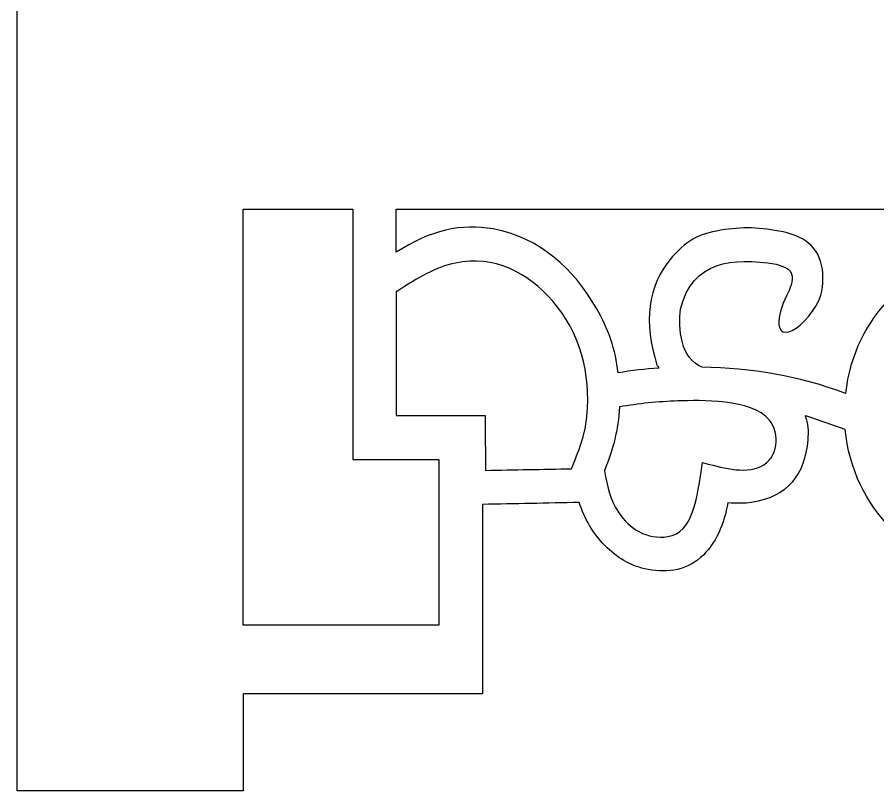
# Model space of a CAD drawing. Header units: centimetres. Extents: x -9 to 7.7, y -13.3 to 13.
# Drawn here: x -8.967 to -5.78, y -13.312 to -10.448 of the extents above; entities that cross this region are included whole.
import ezdxf

# ---------------------------------------------------------------- set-up
doc = ezdxf.new("R2010")
doc.units = ezdxf.units.CM
doc.header["$MEASUREMENT"] = 0
doc.layers.add('layer 1', color=7, linetype='Continuous')

msp = doc.modelspace()

# ---------------------------------------------------------------- linework, layer by layer
at = {"layer": 'layer 1', "color": 177}
msp.add_open_spline([(-1.7908, 13.002), (-4.18298, 13.002), (-6.57516, 13.002), (-8.96734, 13.002), (-8.96734, 13.002), (-8.96734, 5.00681), (-8.96734, -2.98838), (-8.96734, -10.98356), (-8.96734, -10.98356), (-8.96732, -10.98356), (-8.9673, -10.98356), (-8.96728, -10.98356), (-8.96728, -10.98356), (-8.96728, -11.7597), (-8.96728, -12.53583), (-8.96728, -13.31196), (-8.96728, -13.31196), (-8.68819, -13.31196), (-8.4091, -13.31196), (-8.13002, -13.31196), (-8.13002, -13.31196), (-8.13002, -13.19235), (-8.13002, -13.07274), (-8.13002, -12.95313), (-8.13002, -12.95313), (-7.8348, -12.95313), (-7.53959, -12.95313), (-7.24438, -12.95313), (-7.24438, -12.95313), (-7.24438, -12.71941), (-7.24438, -12.48568), (-7.24438, -12.25195), (-7.24438, -12.25195), (-7.12494, -12.24957), (-7.00551, -12.24719), (-6.88608, -12.2448), (-6.88608, -12.2448), (-6.86487, -12.30528), (-6.83708, -12.35773), (-6.79093, -12.40402), (-6.79093, -12.40402), (-6.74575, -12.44934), (-6.69905, -12.47736), (-6.6442, -12.49011), (-6.6442, -12.49011), (-6.57162, -12.50699), (-6.49496, -12.49964), (-6.43668, -12.44881), (-6.43668, -12.44881), (-6.38029, -12.3996), (-6.34775, -12.3208), (-6.33607, -12.24562), (-6.33607, -12.24562), (-6.3027, -12.24899), (-6.27432, -12.24821), (-6.24755, -12.24438), (-6.24755, -12.24438), (-6.11399, -12.22526), (-6.0509, -12.14075), (-6.03963, -12.01331), (-6.03963, -12.01331), (-6.03686, -11.98208), (-6.03906, -11.95125), (-6.04899, -11.92411), (-6.04899, -11.92411), (-6.04688, -11.92463), (-6.04478, -11.92515), (-6.04268, -11.92568), (-6.04268, -11.92568), (-5.99555, -11.94198), (-5.94843, -11.95827), (-5.90129, -11.97457), (-5.90129, -11.97457), (-5.87301, -12.26337), (-5.64998, -12.48824), (-5.37904, -12.48824), (-5.37904, -12.48824), (-5.1081, -12.48824), (-4.88508, -12.26337), (-4.85679, -11.97457), (-4.85679, -11.97457), (-4.80966, -11.95827), (-4.76253, -11.94198), (-4.7154, -11.92568), (-4.7154, -11.92568), (-4.7133, -11.92515), (-4.7112, -11.92463), (-4.7091, -11.92411), (-4.7091, -11.92411), (-4.71902, -11.95125), (-4.72122, -11.98208), (-4.71846, -12.01331), (-4.71846, -12.01331), (-4.70718, -12.14075), (-4.64409, -12.22526), (-4.51053, -12.24438), (-4.51053, -12.24438), (-4.48377, -12.24821), (-4.45538, -12.24899), (-4.42202, -12.24562), (-4.42202, -12.24562), (-4.41033, -12.3208), (-4.37779, -12.3996), (-4.3214, -12.44881), (-4.3214, -12.44881), (-4.26313, -12.49964), (-4.18647, -12.50699), (-4.11388, -12.49011), (-4.11388, -12.49011), (-4.05904, -12.47736), (-4.01234, -12.44934), (-3.96715, -12.40402), (-3.96715, -12.40402), (-3.921, -12.35773), (-3.89321, -12.30528), (-3.87201, -12.2448), (-3.87201, -12.2448), (-3.75257, -12.24719), (-3.63314, -12.24957), (-3.51371, -12.25195), (-3.51371, -12.25195), (-3.51371, -12.48568), (-3.51371, -12.71941), (-3.51371, -12.95313), (-3.51371, -12.95313), (-3.21849, -12.95313), (-2.92328, -12.95313), (-2.62806, -12.95313), (-2.62806, -12.95313), (-2.62806, -13.07274), (-2.62806, -13.19235), (-2.62806, -13.31196), (-2.62806, -13.31196), (-2.34898, -13.31196), (-2.06989, -13.31196), (-1.7908, -13.31196), (-1.7908, -13.31196), (-1.7908, -12.53583), (-1.7908, -11.7597), (-1.7908, -10.98356), (-1.7908, -10.98356), (-1.7908, -2.98838), (-1.7908, 5.00681), (-1.7908, 13.002)], degree=3, knots=[0, 0, 0, 0, 0.027027, 0.027027, 0.027027, 0.027027, 0.0540541, 0.0540541, 0.0540541, 0.0540541, 0.0810811, 0.0810811, 0.0810811, 0.0810811, 0.1081081, 0.1081081, 0.1081081, 0.1081081, 0.1351351, 0.1351351, 0.1351351, 0.1351351, 0.1621622, 0.1621622, 0.1621622, 0.1621622, 0.1891892, 0.1891892, 0.1891892, 0.1891892, 0.2162162, 0.2162162, 0.2162162, 0.2162162, 0.2432432, 0.2432432, 0.2432432, 0.2432432, 0.2702703, 0.2702703, 0.2702703, 0.2702703, 0.2972973, 0.2972973, 0.2972973, 0.2972973, 0.3243243, 0.3243243, 0.3243243, 0.3243243, 0.3513514, 0.3513514, 0.3513514, 0.3513514, 0.3783784, 0.3783784, 0.3783784, 0.3783784, 0.4054054, 0.4054054, 0.4054054, 0.4054054, 0.4324324, 0.4324324, 0.4324324, 0.4324324, 0.4594595, 0.4594595, 0.4594595, 0.4594595, 0.4864865, 0.4864865, 0.4864865, 0.4864865, 0.5135135, 0.5135135, 0.5135135, 0.5135135, 0.5405405, 0.5405405, 0.5405405, 0.5405405, 0.5675676, 0.5675676, 0.5675676, 0.5675676, 0.5945946, 0.5945946, 0.5945946, 0.5945946, 0.6216216, 0.6216216, 0.6216216, 0.6216216, 0.6486486, 0.6486486, 0.6486486, 0.6486486, 0.6756757, 0.6756757, 0.6756757, 0.6756757, 0.7027027, 0.7027027, 0.7027027, 0.7027027, 0.7297297, 0.7297297, 0.7297297, 0.7297297, 0.7567568, 0.7567568, 0.7567568, 0.7567568, 0.7837838, 0.7837838, 0.7837838, 0.7837838, 0.8108108, 0.8108108, 0.8108108, 0.8108108, 0.8378378, 0.8378378, 0.8378378, 0.8378378, 0.8648649, 0.8648649, 0.8648649, 0.8648649, 0.8918919, 0.8918919, 0.8918919, 0.8918919, 0.9189189, 0.9189189, 0.9189189, 0.9189189, 0.9459459, 0.9459459, 0.9459459, 0.9459459, 1, 1, 1, 1], dxfattribs=at)
at = {"layer": 'layer 1', "color": 7}
for points, knots in [([(-7.72478, -11.159), (-7.85986, -11.159), (-7.99494, -11.159), (-8.13001, -11.159), (-8.13001, -11.159), (-8.13001, -11.67241), (-8.13001, -12.18581), (-8.13001, -12.69922), (-8.13001, -12.69922), (-7.8886, -12.69922), (-7.64717, -12.69922), (-7.40576, -12.69922), (-7.40576, -12.69922), (-7.40576, -12.4946), (-7.40576, -12.29), (-7.40576, -12.08539), (-7.40576, -12.08539), (-7.51938, -12.08539), (-7.61092, -12.08539), (-7.72478, -12.08539), (-7.72478, -12.08539), (-7.72478, -11.7766), (-7.72478, -11.46779), (-7.72478, -11.159)], [0, 0, 0, 0, 0.1428571, 0.1428571, 0.1428571, 0.1428571, 0.2857143, 0.2857143, 0.2857143, 0.2857143, 0.4285714, 0.4285714, 0.4285714, 0.4285714, 0.5714286, 0.5714286, 0.5714286, 0.5714286, 0.7142857, 0.7142857, 0.7142857, 0.7142857, 1, 1, 1, 1]), ([(-5.37904, -11.159), (-6.10716, -11.159), (-6.83529, -11.159), (-7.56341, -11.159), (-7.56341, -11.159), (-7.56341, -11.21218), (-7.56341, -11.26538), (-7.56341, -11.31857), (-7.56341, -11.31857), (-7.4389, -11.23736), (-7.32158, -11.21032), (-7.20484, -11.23212), (-7.20484, -11.23212), (-7.0305, -11.26466), (-6.90731, -11.3788), (-6.82097, -11.52807), (-6.82097, -11.52807), (-6.77922, -11.60025), (-6.7504, -11.67935), (-6.74233, -11.76482), (-6.74233, -11.76482), (-6.69236, -11.75648), (-6.64177, -11.75058), (-6.59121, -11.74725), (-6.59121, -11.74725), (-6.59348, -11.74353), (-6.59576, -11.73981), (-6.59802, -11.73609), (-6.59802, -11.73609), (-6.64685, -11.57783), (-6.63703, -11.4459), (-6.54024, -11.33459), (-6.54024, -11.33459), (-6.48184, -11.26745), (-6.43408, -11.24715), (-6.34707, -11.2345), (-6.34707, -11.2345), (-6.27177, -11.22356), (-6.19693, -11.22677), (-6.11622, -11.24666), (-6.11622, -11.24666), (-6.03155, -11.26752), (-5.98287, -11.32199), (-5.98357, -11.41351), (-5.98357, -11.41351), (-5.98395, -11.46231), (-5.99128, -11.49331), (-6.01918, -11.53247), (-6.01918, -11.53247), (-6.10955, -11.65932), (-6.1922, -11.63784), (-6.11828, -11.47925), (-6.11828, -11.47925), (-6.10619, -11.45331), (-6.08937, -11.42572), (-6.10091, -11.39568), (-6.10091, -11.39568), (-6.10698, -11.37987), (-6.12367, -11.37334), (-6.15717, -11.36192), (-6.15717, -11.36192), (-6.31963, -11.33763), (-6.46564, -11.348), (-6.51112, -11.52917), (-6.51112, -11.52917), (-6.52016, -11.59963), (-6.51027, -11.71624), (-6.43046, -11.74343), (-6.43046, -11.74343), (-6.25185, -11.74771), (-6.06675, -11.77598), (-5.90031, -11.84126), (-5.90031, -11.84126), (-5.86831, -11.55673), (-5.64718, -11.33626), (-5.37904, -11.33626), (-5.37904, -11.33626), (-5.1109, -11.33626), (-4.88977, -11.55673), (-4.85776, -11.84126), (-4.85776, -11.84126), (-4.69134, -11.77598), (-4.50623, -11.74771), (-4.32762, -11.74343), (-4.32762, -11.74343), (-4.24782, -11.71624), (-4.23793, -11.59963), (-4.24696, -11.52917), (-4.24696, -11.52917), (-4.29244, -11.348), (-4.43845, -11.33763), (-4.6009, -11.36192), (-4.6009, -11.36192), (-4.63442, -11.37334), (-4.65111, -11.37987), (-4.65718, -11.39568), (-4.65718, -11.39568), (-4.66872, -11.42572), (-4.6519, -11.45331), (-4.63981, -11.47925), (-4.63981, -11.47925), (-4.56589, -11.63784), (-4.64855, -11.65932), (-4.7389, -11.53247), (-4.7389, -11.53247), (-4.7668, -11.49331), (-4.77414, -11.46231), (-4.77451, -11.41351), (-4.77451, -11.41351), (-4.77522, -11.32199), (-4.72654, -11.26752), (-4.64185, -11.24666), (-4.64185, -11.24666), (-4.56114, -11.22677), (-4.48631, -11.22356), (-4.41101, -11.2345), (-4.41101, -11.2345), (-4.324, -11.24715), (-4.27625, -11.26745), (-4.21785, -11.33459), (-4.21785, -11.33459), (-4.12105, -11.4459), (-4.11122, -11.57783), (-4.16007, -11.73609), (-4.16007, -11.73609), (-4.16233, -11.73981), (-4.1646, -11.74353), (-4.16688, -11.74725), (-4.16688, -11.74725), (-4.11632, -11.75058), (-4.06573, -11.75648), (-4.01575, -11.76482), (-4.01575, -11.76482), (-4.00769, -11.67935), (-3.97887, -11.60025), (-3.93711, -11.52807), (-3.93711, -11.52807), (-3.85078, -11.3788), (-3.72759, -11.26466), (-3.55325, -11.23212), (-3.55325, -11.23212), (-3.43649, -11.21032), (-3.31919, -11.23736), (-3.19467, -11.31857), (-3.19467, -11.31857), (-3.19467, -11.26538), (-3.19467, -11.21218), (-3.19467, -11.159), (-3.19467, -11.159), (-3.9228, -11.159), (-4.65092, -11.159), (-5.37904, -11.159)], [0, 0, 0, 0, 0.025641, 0.025641, 0.025641, 0.025641, 0.0512821, 0.0512821, 0.0512821, 0.0512821, 0.0769231, 0.0769231, 0.0769231, 0.0769231, 0.1025641, 0.1025641, 0.1025641, 0.1025641, 0.1282051, 0.1282051, 0.1282051, 0.1282051, 0.1538462, 0.1538462, 0.1538462, 0.1538462, 0.1794872, 0.1794872, 0.1794872, 0.1794872, 0.2051282, 0.2051282, 0.2051282, 0.2051282, 0.2307692, 0.2307692, 0.2307692, 0.2307692, 0.2564103, 0.2564103, 0.2564103, 0.2564103, 0.2820513, 0.2820513, 0.2820513, 0.2820513, 0.3076923, 0.3076923, 0.3076923, 0.3076923, 0.3333333, 0.3333333, 0.3333333, 0.3333333, 0.3589744, 0.3589744, 0.3589744, 0.3589744, 0.3846154, 0.3846154, 0.3846154, 0.3846154, 0.4102564, 0.4102564, 0.4102564, 0.4102564, 0.4358974, 0.4358974, 0.4358974, 0.4358974, 0.4615385, 0.4615385, 0.4615385, 0.4615385, 0.4871795, 0.4871795, 0.4871795, 0.4871795, 0.5128205, 0.5128205, 0.5128205, 0.5128205, 0.5384615, 0.5384615, 0.5384615, 0.5384615, 0.5641026, 0.5641026, 0.5641026, 0.5641026, 0.5897436, 0.5897436, 0.5897436, 0.5897436, 0.6153846, 0.6153846, 0.6153846, 0.6153846, 0.6410256, 0.6410256, 0.6410256, 0.6410256, 0.6666667, 0.6666667, 0.6666667, 0.6666667, 0.6923077, 0.6923077, 0.6923077, 0.6923077, 0.7179487, 0.7179487, 0.7179487, 0.7179487, 0.7435897, 0.7435897, 0.7435897, 0.7435897, 0.7692308, 0.7692308, 0.7692308, 0.7692308, 0.7948718, 0.7948718, 0.7948718, 0.7948718, 0.8205128, 0.8205128, 0.8205128, 0.8205128, 0.8461538, 0.8461538, 0.8461538, 0.8461538, 0.8717949, 0.8717949, 0.8717949, 0.8717949, 0.8974359, 0.8974359, 0.8974359, 0.8974359, 0.9230769, 0.9230769, 0.9230769, 0.9230769, 0.9487179, 0.9487179, 0.9487179, 0.9487179, 1, 1, 1, 1]), ([(-7.2347, -11.92263), (-7.34426, -11.92263), (-7.45383, -11.92263), (-7.56341, -11.92263), (-7.56341, -11.92263), (-7.56341, -11.77005), (-7.56341, -11.61748), (-7.56341, -11.46491), (-7.56341, -11.46491), (-7.48179, -11.41169), (-7.41703, -11.37312), (-7.34451, -11.35819), (-7.34451, -11.35819), (-7.20058, -11.32856), (-7.07792, -11.39285), (-6.98404, -11.49973), (-6.98404, -11.49973), (-6.88379, -11.61387), (-6.842, -11.76543), (-6.85773, -11.92601), (-6.85773, -11.92601), (-6.86474, -11.9976), (-6.88814, -12.05327), (-6.91453, -12.1196), (-6.91453, -12.1196), (-7.02067, -12.12172), (-7.12682, -12.12383), (-7.23297, -12.12596), (-7.23297, -12.12596), (-7.23355, -12.05818), (-7.23413, -11.9904), (-7.2347, -11.92263)], [0, 0, 0, 0, 0.1111111, 0.1111111, 0.1111111, 0.1111111, 0.2222222, 0.2222222, 0.2222222, 0.2222222, 0.3333333, 0.3333333, 0.3333333, 0.3333333, 0.4444444, 0.4444444, 0.4444444, 0.4444444, 0.5555556, 0.5555556, 0.5555556, 0.5555556, 0.6666667, 0.6666667, 0.6666667, 0.6666667, 0.7777778, 0.7777778, 0.7777778, 0.7777778, 1, 1, 1, 1]), ([(-6.21319, -12.11157), (-6.27671, -12.1409), (-6.36329, -12.11379), (-6.42926, -12.097), (-6.42926, -12.097), (-6.45026, -12.23296), (-6.46426, -12.35636), (-6.55791, -12.371), (-6.55791, -12.371), (-6.63502, -12.38307), (-6.70045, -12.34185), (-6.74106, -12.28008), (-6.74106, -12.28008), (-6.76965, -12.23656), (-6.78254, -12.18847), (-6.79266, -12.12788), (-6.79266, -12.12788), (-6.76104, -12.0484), (-6.74158, -11.97658), (-6.73685, -11.89091), (-6.73685, -11.89091), (-6.66596, -11.87885), (-6.59359, -11.871), (-6.52139, -11.86878), (-6.52139, -11.86878), (-6.43725, -11.86621), (-6.24868, -11.86056), (-6.18272, -11.93862), (-6.18272, -11.93862), (-6.14035, -11.98879), (-6.14998, -12.08241), (-6.21319, -12.11157)], [0, 0, 0, 0, 0.1111111, 0.1111111, 0.1111111, 0.1111111, 0.2222222, 0.2222222, 0.2222222, 0.2222222, 0.3333333, 0.3333333, 0.3333333, 0.3333333, 0.4444444, 0.4444444, 0.4444444, 0.4444444, 0.5555556, 0.5555556, 0.5555556, 0.5555556, 0.6666667, 0.6666667, 0.6666667, 0.6666667, 0.7777778, 0.7777778, 0.7777778, 0.7777778, 1, 1, 1, 1])]:
    msp.add_open_spline(points, degree=3, knots=knots, dxfattribs=at)

doc.saveas('drawing.dxf')
